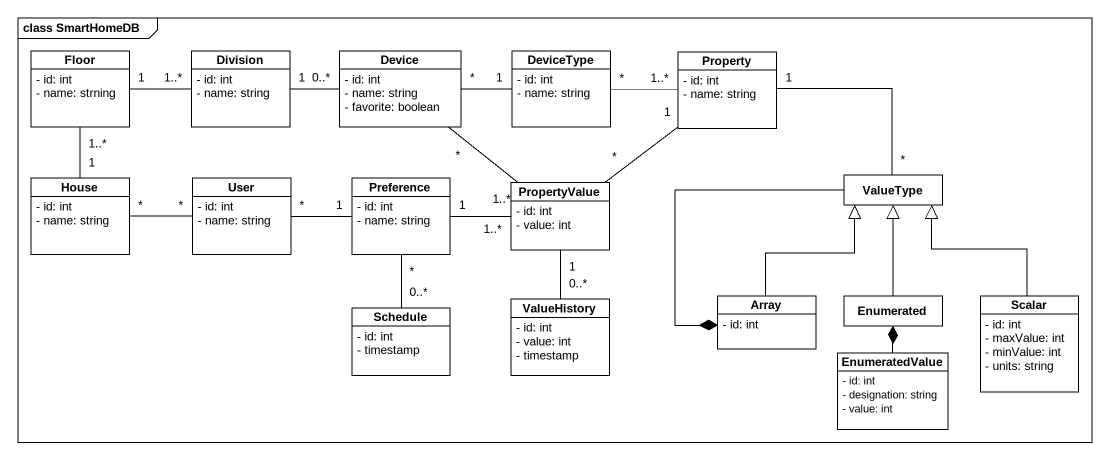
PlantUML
@startuml
mainframe class SmartHomeDB
hide circle
hide empty members
skinparam classAttributeIconSize 0
class Floor {
  - id: int
  - name: strning
}
class Division {
  - id: int
  - name: string
}
class Device {
  - id: int
  - name: string
  - favorite: boolean
}
class DeviceType {
  - id: int
  - name: string
}
class Property {
  - id: int
  - name: string
}
class House {
  - id: int
  - name: string
}
class User {
  - id: int
  - name: string
}
class Preference {
  - id: int
  - name: string
}
class PropertyValue {
  - id: int
  - value: int
}
class ValueType
class Schedule {
  - id: int
  - timestamp
}
class ValueHistory {
  - id: int
  - value: int
  - timestamp
}
class Array {
  - id: int
}
class Enumerated
class Scalar {
  - id: int
  - maxValue: int
  - minValue: int
  - units: string
}
class EnumeratedValue {
  - id: int
  - designation: string
  - value: int
}
Floor "1" -right- "1..*" Division
Division "1" -right- "0..*" Device
Device "*" -right- "1" DeviceType
Device "*" -- "1..*" PropertyValue
Property "1..*" -left- "*" DeviceType
Property "1" -- "*" PropertyValue
House "1" -up- "1..*" Floor
User "*" -left- "*" House
User "*" -right- "1" Preference
Preference "1" -right- "1..*" PropertyValue
Preference "*" -- "0..*" Schedule
PropertyValue "1" -- "0..*" ValueHistory
ValueType "*" -up- "1" Property
ValueType --* Array
Array -up-|> ValueType
Enumerated -up-|> ValueType
Scalar -up-|> ValueType
EnumeratedValue -up-* Enumerated
@enduml
